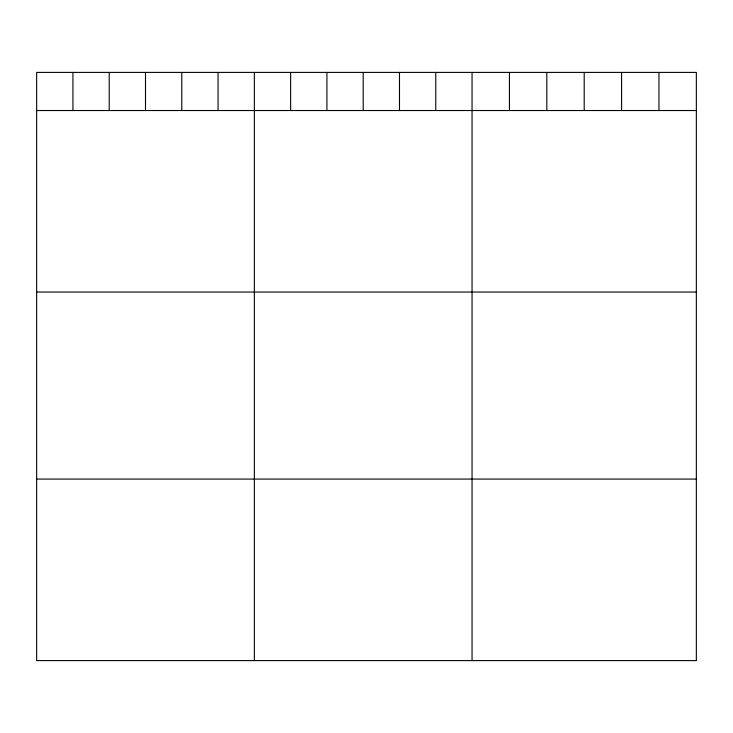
<?xml version="1.0" encoding="UTF-8"?>
<svg xmlns="http://www.w3.org/2000/svg" width="733" height="733" viewBox="0 0 733 733"><rect width="100%" height="100%" fill="white"/><g stroke="black" fill="none" stroke-linecap="round" stroke-linejoin="round"><path stroke-width="1.1" d="M696.35 110.527L696.35 660.598L36.65 660.598L36.65 72.402L696.35 72.402L696.35 110.527L36.65 110.527M36.65 292.046L696.35 292.046M36.65 479.07L696.35 479.07M658.967 72.402L658.967 110.527M621.584 72.402L621.584 110.527M584.201 72.402L584.201 110.527M546.818 72.402L546.818 110.527M509.435 72.402L509.435 110.527M472.052 72.402L472.052 660.598M435.769 72.402L435.769 110.527M399.485 72.402L399.485 110.527M363.202 72.402L363.202 110.527M326.918 72.402L326.918 110.527M290.635 72.402L290.635 110.527M254.351 72.402L254.351 660.598M218.067 72.402L218.067 110.527M181.784 72.402L181.784 110.527M145.501 72.402L145.501 110.527M109.217 72.402L109.217 110.527M72.933 72.402L72.933 110.527"/></g></svg>
